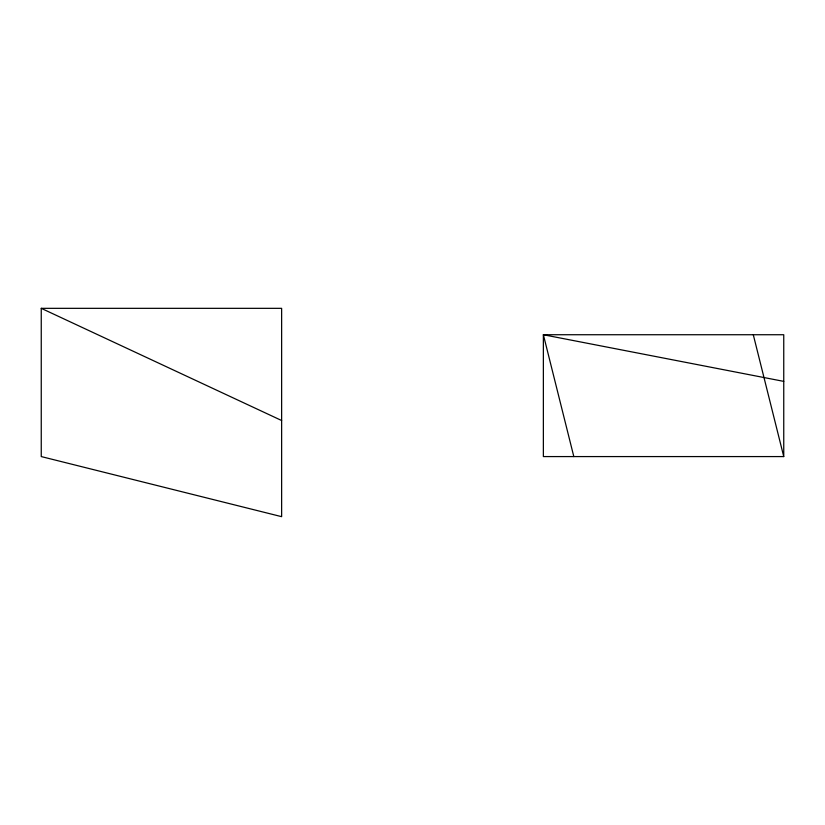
<?xml version="1.0" encoding="UTF-8"?>
<svg xmlns="http://www.w3.org/2000/svg" width="825" height="825" viewBox="0 0 825 825"><rect width="100%" height="100%" fill="white"/><g stroke="black" fill="none" stroke-linecap="round" stroke-linejoin="round"><path stroke-width="1.24" d="M41.25 308.333L281.634 308.333L281.634 516.667L41.25 456.576L41.25 308.333L281.634 420.513M783.75 456.576L543.366 456.576L543.366 334.733L783.75 334.733L783.75 456.576L753.287 334.733M783.75 381.377L543.366 334.733L573.818 456.576"/></g></svg>
